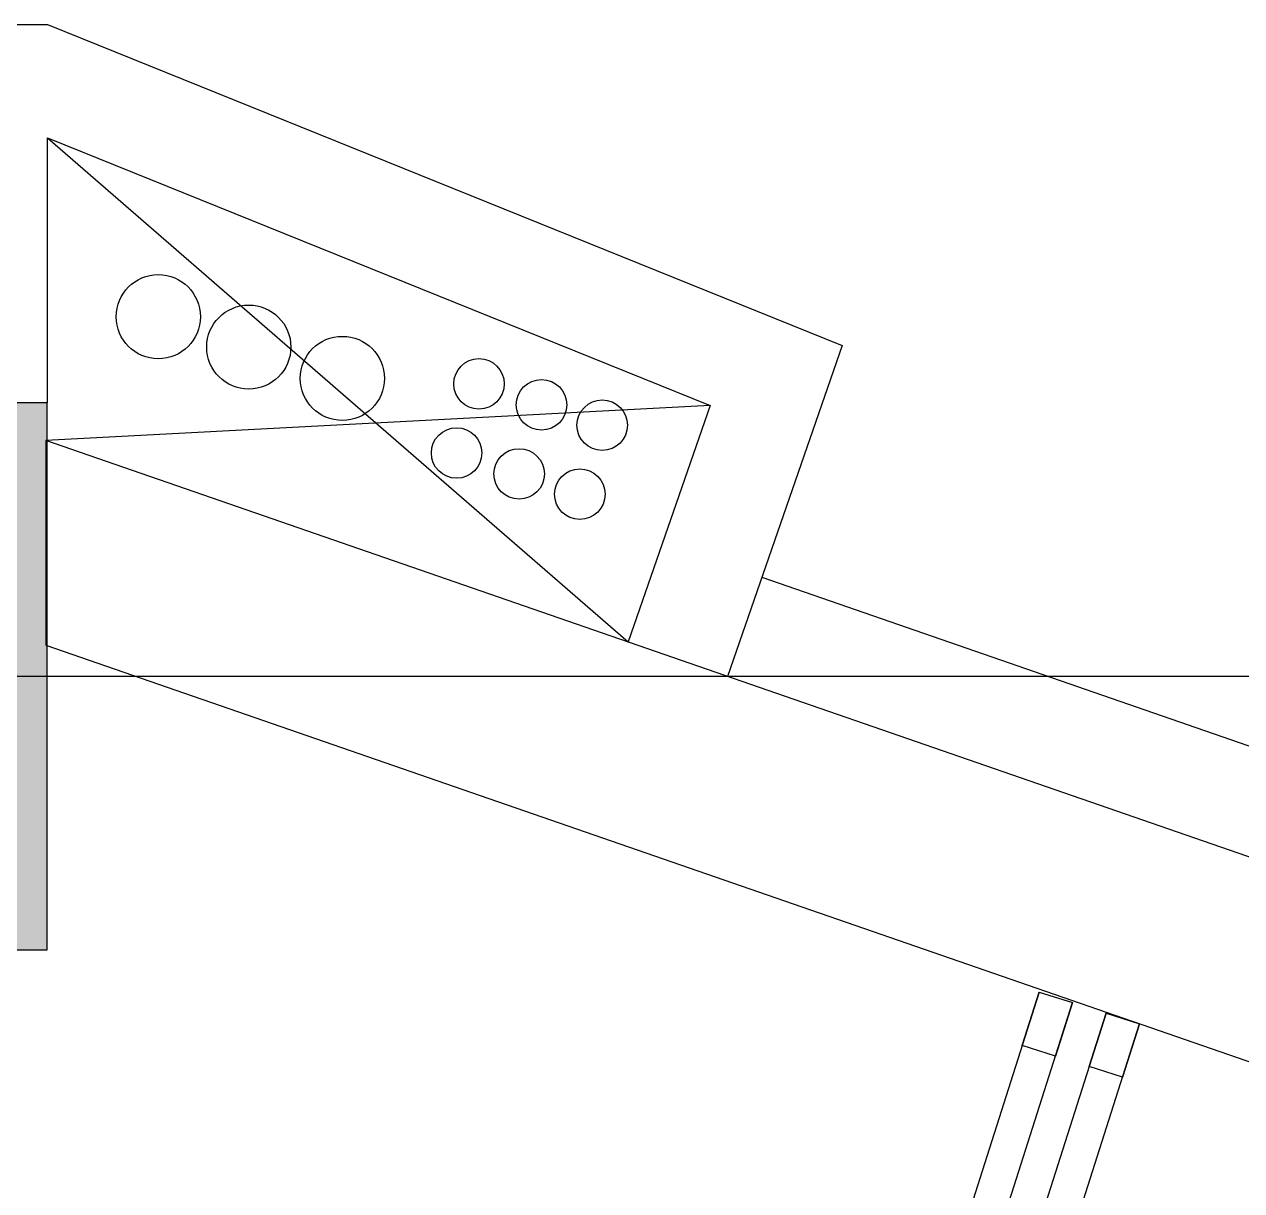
# Model space of a CAD drawing. Header units: millimetres. Extents: x 173236 to 801264, y -94969 to 615039.
# Drawn here: x 643947 to 645394, y 104229 to 105615 of the extents above; entities that cross this region are included whole.
import ezdxf

# ---------------------------------------------------------------- set-up
doc = ezdxf.new("R2010")
doc.units = ezdxf.units.MM
doc.header["$MEASUREMENT"] = 0
doc.header["$PDMODE"] = 2
doc.layers.add('00-Def-points', color=7, linetype='Continuous', plot=False)
for name, color, linetype in [('VOX-A-ANNO-DIMS', 160, 'Continuous'), ('VOX-A-ANNO-GRID-LINE', 254, 'Continuous'), ('VOX-A-COLUMN-SECT', 210, 'Continuous'), ('VOX-A-ELEV-1-NEAR', 130, 'Continuous'), ('VOX-A-FLOOR-HIDD', 9, 'Continuous'), ('VOX-A-FLOOR-LINE', 253, 'Continuous'), ('VOX-A-FURN-LAYOUT', 93, 'Continuous'), ('VOX-P- PIPE-COLD', 141, 'Continuous'), ('VOX-P- PIPE-SOIL', 54, 'Continuous'), ('VOX-P- PIPE-SUPPLY', 150, 'Continuous'), ('VOX-P- PIPE-WASTE', 245, 'Continuous')]:
    doc.layers.add(name, color=color, linetype=linetype)
doc.layers.add('VOX-A-WALL-SECT', color=1, linetype='Continuous', lineweight=30)
doc.styles.add('1.5 mm Rotis Annotative', font='', dxfattribs={"height": 1.5})
doc.styles.get('1.5 mm Rotis Annotative').set_extended_font_data('Rotis Sans Serif')
doc.dimstyles.new('1.5 mm Rotis Annotative', dxfattribs={"dimtxt": 1.5, "dimasz": 1, "dimexe": 1.5, "dimexo": 0, "dimgap": 1, "dimtad": 1, "dimdec": 0, "dimrnd": 5, "dimzin": 0, "dimdsep": 46, "dimtxsty": '1.5 mm Rotis Annotative', "dimblk": 'ARCHTICK', "dimcen": 0.09, "dimdle": 1, "dimadec": 0, "dimazin": 0, "dimtfac": 1, "dimtdec": 0, "dimtofl": 0, "dimtmove": 1, "dimatfit": 3, "dimfxl": 2, "dimfxlon": 1, "dimtolj": 1, "dimtzin": 0, "dimarcsym": 0})

# ---------------------------------------------------------------- blocks, each defined once
blk = doc.blocks.new('column')
at = {"layer": 'VOX-A-COLUMN-SECT'}
h = blk.add_hatch(color=256, dxfattribs=at)
h.dxf.hatch_style = 1
h.paths.add_polyline_path([(705499.7, 161109.5), (706149.7, 161109.5), (706149.7, 161759.5), (705499.7, 161759.5)])
blk.add_lwpolyline([(705499.7, 161109.5), (706149.7, 161109.5), (706149.7, 161759.5), (705499.7, 161759.5)], close=True, dxfattribs=at)
blk = doc.blocks.new('dd')
at = {"layer": 'VOX-A-ANNO-GRID-LINE', "transparency": 33554610}
blk.add_line((725773.9, 159771.3), (698032.9, 159771.3), dxfattribs=at)
at = {"layer": 'VOX-A-COLUMN-SECT'}
blk.add_blockref('column', (5900.9, -1663.2), dxfattribs=at)
blk = doc.blocks.new('WC SLIDING DOOR')
at = {"layer": 'VOX-A-FURN-LAYOUT'}
for points in [[(625726.7, 65711.7), (626626.7, 65711.7), (626626.7, 65753.4), (625726.7, 65753.4)], [(625726.7, 65628.4), (626626.7, 65628.4), (626626.7, 65670), (625726.7, 65670)]]:
    blk.add_lwpolyline(points, dxfattribs=at)
for points in [[(625726.7, 65753.4), (625793.3, 65753.4), (625793.3, 65711.7), (625726.7, 65711.7)], [(625726.7, 65670), (625793.3, 65670), (625793.3, 65628.4), (625726.7, 65628.4)]]:
    blk.add_lwpolyline(points, close=True, dxfattribs=at)
blk = doc.blocks.new('TYPICAL FLOOR PLAN')
at = {"layer": 'VOX-A-ELEV-1-NEAR'}
blk.add_circle((990399.8, 124392.6), 30, dxfattribs=at)
at = {"layer": 'VOX-A-FLOOR-HIDD'}
for p, q in [((989740.6, 124734.2), (990430.5, 124135)), ((990527.9, 124416), (989738.9, 124374.5))]:
    blk.add_line(p, q, dxfattribs=at)
at = {"layer": 'VOX-A-FLOOR-LINE'}
blk.add_line((989615.6, 124869), (989740.6, 124869), dxfattribs=at)
for points in [[(989740.6, 124869), (990685, 124487.4), (990548.6, 124094)], [(989740.6, 124419), (989740.6, 124734.2), (990527.9, 124416), (990430.5, 124135)], [(990589.6, 124212.1), (998958.6, 121312), (995728.7, 112053.3), (994816.9, 112053.6), (994816.9, 112178.3), (985635.3, 112179.7)]]:
    blk.add_lwpolyline(points, dxfattribs=at)
at = {"layer": 'VOX-A-WALL-SECT'}
blk.add_lwpolyline([(989738.9, 124131.1), (991577.4, 123494.4), (991652, 123711.9), (989738.9, 124374.5)], close=True, dxfattribs=at)
at = {"layer": 'VOX-P- PIPE-COLD'}
blk.add_circle((990253.4, 124441.7), 30, dxfattribs=at)
at = {"layer": 'VOX-P- PIPE-COLD', "color": 1}
for centre in [(990226.8, 124359.6), (990301.1, 124334.7)]:
    blk.add_circle(centre, 30, dxfattribs=at)
at = {"layer": 'VOX-P- PIPE-SOIL', "ltscale": 0.005}
blk.add_circle((989872.4, 124521.5), 50, dxfattribs=at)
at = {"layer": 'VOX-P- PIPE-SUPPLY', "ltscale": 0.005}
for centre, radius in [((990091.1, 124448.2), 50), ((990373.2, 124310.6), 30)]:
    blk.add_circle(centre, radius, dxfattribs=at)
at = {"layer": 'VOX-P- PIPE-WASTE'}
for centre, radius in [((989979.9, 124485.4), 50), ((990327.7, 124416.8), 30)]:
    blk.add_circle(centre, radius, dxfattribs=at)
at = {"layer": '00-Def-points', "rotation": 252.3411238712967}
blk.add_blockref('WC SLIDING DOOR', (1118196.8, 739869.4), dxfattribs=at)
blk = doc.blocks.new('_ArchTick')
at = {"color": 0, "linetype": 'ByBlock', "const_width": 0.15}
blk.add_lwpolyline([(-0.5, -0.5), (0.5, 0.5)], dxfattribs=at)
blk = doc.blocks.new('*D502')
at = {"layer": 'Defpoints', "color": 0, "transparency": 16777216}
for p in [(644099.8, 174989.1), (643449.8, 171886.4), (644099.8, 171886.3)]:
    blk.add_point(p, dxfattribs=at)
at = {"layer": 'VOX-A-ANNO-DIMS', "color": 0, "lineweight": -2, "transparency": 16777216}
for p, q in [((643449.8, 174789.1), (643449.8, 175139.1)), ((644099.8, 174789.1), (644099.8, 175139.1)), ((643349.8, 174989.1), (644199.8, 174989.1))]:
    blk.add_line(p, q, dxfattribs=at)
at = {"layer": 'VOX-A-ANNO-DIMS', "color": 0, "lineweight": -2, "transparency": 16777216, "xscale": 100, "yscale": 100, "zscale": 100}
for p, rotation in [((643449.8, 174989.1), 180.00000000007), ((644099.8, 174989.1), 7.002309186710079e-11)]:
    blk.add_blockref('_ArchTick', p, dxfattribs=dict(at, rotation=rotation))
at = {"layer": 'VOX-A-ANNO-DIMS', "color": 0, "transparency": 16777216, "insert": (643774.8, 175165.3), "char_height": 150, "attachment_point": 5, "style": '1.5 mm Rotis Annotative'}
blk.add_mtext('\\A1;650', dxfattribs=at)
blk = doc.blocks.new('*D503')
at = {"layer": 'Defpoints', "color": 0, "transparency": 16777216}
for p in [(646011.1, 174989.1), (644099.8, 171886.3), (646011.1, 171179.2)]:
    blk.add_point(p, dxfattribs=at)
at = {"layer": 'VOX-A-ANNO-DIMS', "color": 0, "lineweight": -2, "transparency": 16777216}
for p, q in [((644099.8, 174789.1), (644099.8, 175139.1)), ((646011.1, 174789.1), (646011.1, 175139.1)), ((643999.8, 174989.1), (646111.1, 174989.1))]:
    blk.add_line(p, q, dxfattribs=at)
at = {"layer": 'VOX-A-ANNO-DIMS', "color": 0, "lineweight": -2, "transparency": 16777216, "xscale": 100, "yscale": 100, "zscale": 100}
for p, rotation in [((644099.8, 174989.1), 180.00000000007), ((646011.1, 174989.1), 7.002309186710079e-11)]:
    blk.add_blockref('_ArchTick', p, dxfattribs=dict(at, rotation=rotation))
at = {"layer": 'VOX-A-ANNO-DIMS', "color": 0, "transparency": 16777216, "insert": (645055.5, 175165.3), "char_height": 150, "attachment_point": 5, "style": '1.5 mm Rotis Annotative'}
blk.add_mtext('\\A1;1910', dxfattribs=at)
blk = doc.blocks.new('*D470')
at = {"layer": 'Defpoints', "color": 0, "transparency": 16777216}
for p in [(644099.8, 172336.3), (654799.6, 172336.3), (653158.5, 168702.2)]:
    blk.add_point(p, dxfattribs=at)
at = {"layer": 'VOX-A-ANNO-DIMS', "color": 0, "lineweight": -2, "transparency": 16777216}
for p, q in [((654799.6, 168602.2), (654799.6, 172436.3)), ((654599.6, 172336.3), (654949.6, 172336.3)), ((654599.6, 168702.2), (654949.6, 168702.2))]:
    blk.add_line(p, q, dxfattribs=at)
at = {"layer": 'VOX-A-ANNO-DIMS', "color": 0, "lineweight": -2, "transparency": 16777216, "xscale": 100, "yscale": 100, "zscale": 100}
for p, rotation in [((654799.6, 172336.3), 90), ((654799.6, 168702.2), 270)]:
    blk.add_blockref('_ArchTick', p, dxfattribs=dict(at, rotation=rotation))
at = {"layer": 'VOX-A-ANNO-DIMS', "color": 0, "transparency": 16777216, "insert": (654623.4, 170519.3), "char_height": 150, "attachment_point": 5, "rotation": 90, "style": '1.5 mm Rotis Annotative'}
blk.add_mtext('\\A1;3635', dxfattribs=at)
blk = doc.blocks.new('*D471')
at = {"layer": 'Defpoints', "color": 0, "transparency": 16777216}
for p in [(640411.2, 174006.8), (654799.6, 174006.8), (644099.8, 172336.3)]:
    blk.add_point(p, dxfattribs=at)
at = {"layer": 'VOX-A-ANNO-DIMS', "color": 0, "lineweight": -2, "transparency": 16777216}
for p, q in [((654799.6, 172236.3), (654799.6, 174106.8)), ((654599.6, 174006.8), (654949.6, 174006.8)), ((654599.6, 172336.3), (654949.6, 172336.3))]:
    blk.add_line(p, q, dxfattribs=at)
at = {"layer": 'VOX-A-ANNO-DIMS', "color": 0, "lineweight": -2, "transparency": 16777216, "xscale": 100, "yscale": 100, "zscale": 100}
for p, rotation in [((654799.6, 174006.8), 90), ((654799.6, 172336.3), 270)]:
    blk.add_blockref('_ArchTick', p, dxfattribs=dict(at, rotation=rotation))
at = {"layer": 'VOX-A-ANNO-DIMS', "color": 0, "transparency": 16777216, "insert": (654623.4, 173171.6), "char_height": 150, "attachment_point": 5, "rotation": 90, "style": '1.5 mm Rotis Annotative'}
blk.add_mtext('\\A1;1670', dxfattribs=at)
blk = doc.blocks.new('DIM')
at = {"layer": 'VOX-A-ANNO-DIMS'}
for base, p1, p2, angle, picture, middle in [((644099.8, 174989.1), (643449.8, 171886.4), (644099.8, 171886.3), 180, '*D502', (643774.8, 175165.3)), ((646011.1, 174989.1), (644099.8, 171886.3), (646011.1, 171179.2), 180, '*D503', (645055.5, 175165.3)), ((654799.6074, 174006.7701), (644099.7694, 172336.3418), (640411.1866, 174006.7701), 270, '*D471', (654623.4118, 173171.556)), ((654799.6, 172336.3), (653158.5, 168702.2), (644099.8, 172336.3), 270, '*D470', (654623.4, 170519.3))]:
    dim = blk.add_linear_dim(base=base, p1=p1, p2=p2, angle=angle, dimstyle='1.5 mm Rotis Annotative', dxfattribs=at)
    dim.commit()
    dim.dimension.update_dxf_attribs({"geometry": picture, "text_midpoint": middle})

msp = doc.modelspace()

# ---------------------------------------------------------------- block references
at = {"layer": 'VOX-A-ANNO-GRID-LINE'}
msp.add_blockref('dd', (-68075.9, -54931.2), dxfattribs=at)

# ---------------------------------------------------------------- next in the draw order: block references
msp.add_blockref('TYPICAL FLOOR PLAN', (-345765.8, -19253.9))

# ---------------------------------------------------------------- next in the draw order: block references
msp.add_blockref('DIM', (-125, -66721.2))

doc.saveas('drawing.dxf')
